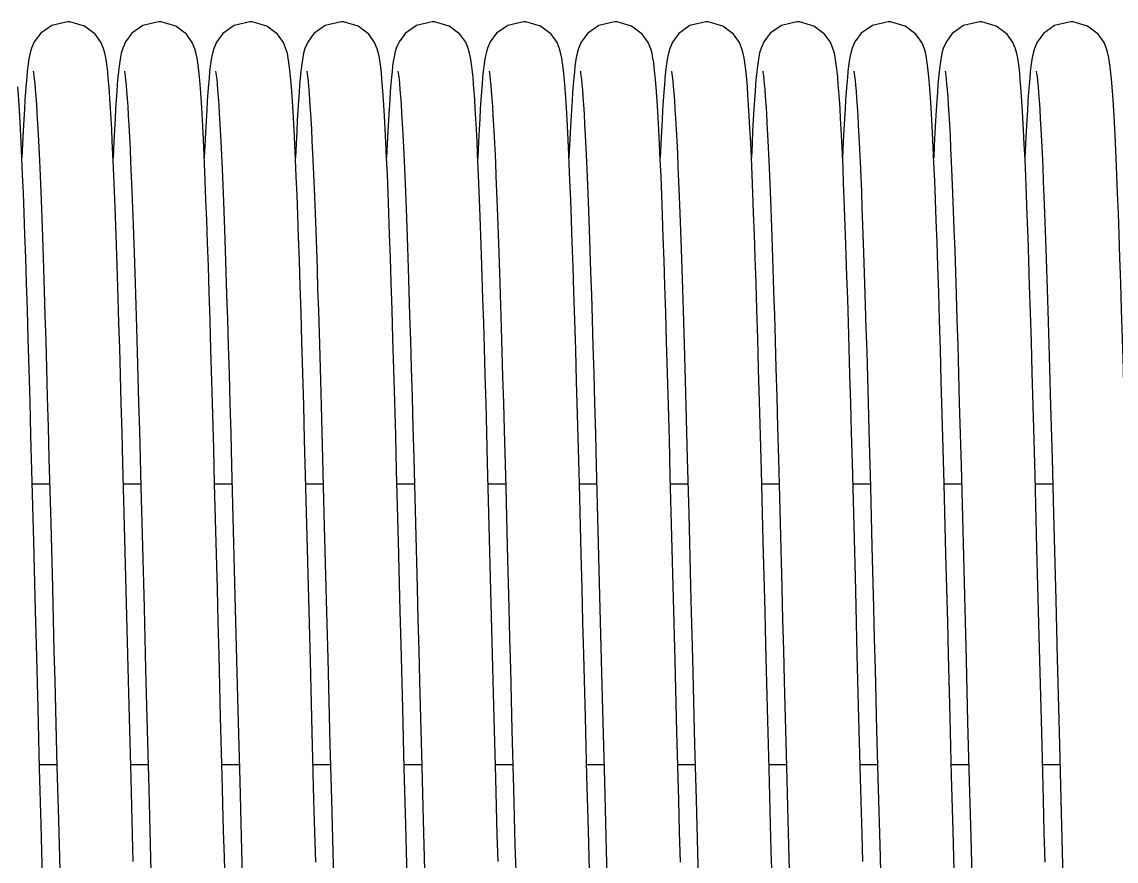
# Model space of a CAD drawing. Header units: millimetres. Extents: x 21899 to 38731, y -5425 to 3612.
# Drawn here: x 31577.5 to 31673.5, y -2732.6 to -2658.9 of the extents above; entities that cross this region are included whole.
import ezdxf

# ---------------------------------------------------------------- set-up
doc = ezdxf.new("R2010")
doc.units = ezdxf.units.MM

msp = doc.modelspace()

# ---------------------------------------------------------------- linework, layer by layer
at = {"color": 7, "linetype": 'Continuous'}
for p, q in [((31603.754, -2692.608), (31603.879, -2697.24)), ((31635.754, -2692.608), (31635.879, -2697.24)), ((31667.754, -2692.608), (31667.879, -2697.24)), ((31587.812, -2694.749), (31587.946, -2699.744)), ((31619.812, -2694.749), (31619.946, -2699.744)), ((31651.812, -2694.749), (31651.946, -2699.744)), ((31579.88, -2697.245), (31580.028, -2702.907)), ((31603.879, -2697.24), (31604.007, -2702.104)), ((31611.88, -2697.245), (31612.028, -2702.907)), ((31635.879, -2697.24), (31636.007, -2702.104)), ((31643.88, -2697.245), (31644.028, -2702.907)), ((31667.879, -2697.24), (31668.007, -2702.104)), ((31578.543, -2704.512), (31578.381, -2698.281)), ((31586.508, -2703.143), (31586.363, -2697.609)), ((31595.895, -2697.839), (31596.045, -2703.543)), ((31610.543, -2704.512), (31610.381, -2698.281)), ((31618.508, -2703.143), (31618.363, -2697.609)), ((31627.895, -2697.839), (31628.045, -2703.543)), ((31642.543, -2704.512), (31642.381, -2698.281)), ((31650.508, -2703.143), (31650.363, -2697.609)), ((31659.895, -2697.839), (31660.045, -2703.543)), ((31578.412, -2699.473), (31579.939, -2699.473)), ((31586.412, -2699.473), (31587.939, -2699.473)), ((31594.412, -2699.473), (31595.938, -2699.473)), ((31602.412, -2699.473), (31603.939, -2699.473)), ((31610.412, -2699.473), (31611.939, -2699.473)), ((31618.412, -2699.473), (31619.939, -2699.473)), ((31626.412, -2699.473), (31627.938, -2699.473)), ((31634.412, -2699.473), (31635.939, -2699.473)), ((31642.412, -2699.473), (31643.939, -2699.473)), ((31650.412, -2699.473), (31651.939, -2699.473)), ((31658.412, -2699.473), (31659.938, -2699.473)), ((31666.412, -2699.473), (31667.939, -2699.473)), ((31587.946, -2699.744), (31588.082, -2704.973)), ((31619.946, -2699.744), (31620.082, -2704.973)), ((31651.946, -2699.744), (31652.082, -2704.973)), ((31604.007, -2702.104), (31604.202, -2709.672)), ((31636.007, -2702.104), (31636.202, -2709.672)), ((31668.007, -2702.104), (31668.202, -2709.672)), ((31586.654, -2708.818), (31586.508, -2703.143)), ((31618.654, -2708.818), (31618.508, -2703.143)), ((31650.654, -2708.818), (31650.508, -2703.143)), ((31596.045, -2703.543), (31596.192, -2709.297)), ((31628.045, -2703.543), (31628.192, -2709.297)), ((31660.045, -2703.543), (31660.192, -2709.297)), ((31579.055, -2724.451), (31578.918, -2719.183)), ((31611.055, -2724.451), (31610.918, -2719.183)), ((31643.055, -2724.451), (31642.918, -2719.183)), ((31587.078, -2725.307), (31586.94, -2720.015)), ((31595.072, -2725.094), (31594.938, -2719.947)), ((31596.476, -2720.382), (31596.611, -2725.569)), ((31619.078, -2725.307), (31618.94, -2720.015)), ((31627.072, -2725.094), (31626.938, -2719.947)), ((31628.476, -2720.382), (31628.611, -2725.569)), ((31651.078, -2725.307), (31650.94, -2720.015)), ((31659.072, -2725.094), (31658.938, -2719.947)), ((31660.476, -2720.382), (31660.611, -2725.569)), ((31588.494, -2721.076), (31588.629, -2726.238)), ((31603.128, -2727.209), (31602.972, -2721.265)), ((31620.494, -2721.076), (31620.629, -2726.238)), ((31635.128, -2727.209), (31634.972, -2721.265)), ((31652.494, -2721.076), (31652.629, -2726.238)), ((31667.128, -2727.209), (31666.972, -2721.265)), ((31604.526, -2722.334), (31604.654, -2727.177)), ((31636.526, -2722.334), (31636.654, -2727.177)), ((31668.526, -2722.334), (31668.654, -2727.177)), ((31579.046, -2724.083), (31580.572, -2724.083)), ((31579.187, -2729.376), (31579.055, -2724.451)), ((31580.577, -2724.298), (31580.702, -2728.977)), ((31587.046, -2724.083), (31588.572, -2724.083)), ((31595.046, -2724.083), (31596.572, -2724.083)), ((31603.046, -2724.083), (31604.572, -2724.083)), ((31611.046, -2724.083), (31612.572, -2724.083)), ((31611.187, -2729.376), (31611.055, -2724.451)), ((31612.577, -2724.298), (31612.702, -2728.977)), ((31619.046, -2724.083), (31620.572, -2724.083)), ((31627.046, -2724.083), (31628.572, -2724.083)), ((31635.046, -2724.083), (31636.572, -2724.083)), ((31643.046, -2724.083), (31644.572, -2724.083)), ((31643.187, -2729.376), (31643.055, -2724.451)), ((31644.577, -2724.298), (31644.702, -2728.977)), ((31651.046, -2724.083), (31652.572, -2724.083)), ((31659.046, -2724.083), (31660.572, -2724.083)), ((31667.046, -2724.083), (31668.572, -2724.083)), ((31587.211, -2730.268), (31587.078, -2725.307)), ((31595.201, -2729.92), (31595.072, -2725.094)), ((31619.211, -2730.268), (31619.078, -2725.307)), ((31627.201, -2729.92), (31627.072, -2725.094)), ((31651.211, -2730.268), (31651.078, -2725.307)), ((31659.201, -2729.92), (31659.072, -2725.094)), ((31588.629, -2726.238), (31588.761, -2731.139)), ((31596.611, -2725.569), (31596.742, -2730.448)), ((31620.629, -2726.238), (31620.761, -2731.139)), ((31628.611, -2725.569), (31628.742, -2730.448)), ((31652.629, -2726.238), (31652.761, -2731.139)), ((31660.611, -2725.569), (31660.742, -2730.448)), ((31604.654, -2727.177), (31604.779, -2731.782)), ((31636.654, -2727.177), (31636.779, -2731.782)), ((31668.654, -2727.177), (31668.779, -2731.782)), ((31580.702, -2728.977), (31580.823, -2733.373)), ((31612.702, -2728.977), (31612.823, -2733.373)), ((31644.702, -2728.977), (31644.823, -2733.373))]:
    msp.add_line(p, q, dxfattribs=at)
for points in [[(31581.502, -2658.914), (31580.132, -2659.227), (31579.152, -2659.912), (31578.593, -2660.658), (31578.348, -2661.22), (31578.227, -2661.64), (31578.149, -2662.012), (31578.086, -2662.388), (31578.03, -2662.799), (31577.977, -2663.259), (31577.926, -2663.776), (31577.876, -2664.358), (31577.825, -2665.013)], [(31585.179, -2665.012), (31585.13, -2664.372), (31585.08, -2663.801), (31585.03, -2663.292), (31584.979, -2662.838), (31584.925, -2662.43), (31584.862, -2662.048), (31584.783, -2661.664), (31584.663, -2661.241), (31584.439, -2660.709), (31583.926, -2659.988), (31582.987, -2659.283), (31581.713, -2658.921), (31581.502, -2658.914)], [(31589.502, -2658.914), (31588.126, -2659.23), (31587.145, -2659.919), (31586.589, -2660.665), (31586.346, -2661.227), (31586.225, -2661.648), (31586.147, -2662.02), (31586.084, -2662.399), (31586.029, -2662.812), (31585.976, -2663.274), (31585.925, -2663.792), (31585.875, -2664.372), (31585.824, -2665.021)], [(31594.412, -2699.456), (31594.33, -2696.384), (31594.249, -2693.376), (31594.168, -2690.468), (31594.088, -2687.694), (31594.011, -2685.083), (31593.936, -2682.648), (31593.863, -2680.384), (31593.792, -2678.281), (31593.723, -2676.33), (31593.655, -2674.522), (31593.589, -2672.852), (31593.524, -2671.317), (31593.46, -2669.915), (31593.398, -2668.644), (31593.337, -2667.498), (31593.277, -2666.473), (31593.218, -2665.564), (31593.161, -2664.764), (31593.104, -2664.068), (31593.049, -2663.468), (31592.993, -2662.953), (31592.936, -2662.506), (31592.873, -2662.105), (31592.795, -2661.717), (31592.677, -2661.282), (31592.45, -2660.73), (31591.934, -2659.996), (31590.994, -2659.287), (31589.722, -2658.922), (31589.502, -2658.914)], [(31597.502, -2658.914), (31596.112, -2659.236), (31595.131, -2659.933), (31594.58, -2660.681), (31594.341, -2661.241), (31594.222, -2661.661), (31594.144, -2662.035), (31594.082, -2662.416), (31594.026, -2662.834), (31593.973, -2663.302), (31593.921, -2663.829), (31593.87, -2664.422), (31593.819, -2665.09)], [(31601.152, -2664.656), (31601.097, -2663.987), (31601.043, -2663.411), (31600.988, -2662.914), (31600.932, -2662.479), (31600.869, -2662.086), (31600.791, -2661.699), (31600.672, -2661.267), (31600.446, -2660.723), (31599.932, -2659.994), (31598.993, -2659.286), (31597.719, -2658.921), (31597.502, -2658.914)], [(31605.502, -2658.914), (31604.107, -2659.239), (31603.127, -2659.938), (31602.578, -2660.686), (31602.34, -2661.245), (31602.221, -2661.666), (31602.143, -2662.041), (31602.081, -2662.424), (31602.025, -2662.843), (31601.972, -2663.313), (31601.92, -2663.84), (31601.87, -2664.431), (31601.819, -2665.094)], [(31609.149, -2664.609), (31609.094, -2663.956), (31609.041, -2663.392), (31608.987, -2662.903), (31608.931, -2662.474), (31608.869, -2662.083), (31608.79, -2661.694), (31608.672, -2661.267), (31608.45, -2660.73), (31607.942, -2660.005), (31607.004, -2659.292), (31605.724, -2658.922), (31605.502, -2658.914)], [(31613.502, -2658.914), (31612.132, -2659.227), (31611.152, -2659.912), (31610.593, -2660.658), (31610.348, -2661.22), (31610.227, -2661.64), (31610.149, -2662.012), (31610.086, -2662.388), (31610.03, -2662.799), (31609.977, -2663.259), (31609.926, -2663.776), (31609.876, -2664.358), (31609.825, -2665.013)], [(31617.179, -2665.012), (31617.13, -2664.372), (31617.08, -2663.801), (31617.03, -2663.292), (31616.979, -2662.838), (31616.925, -2662.43), (31616.862, -2662.048), (31616.783, -2661.664), (31616.663, -2661.241), (31616.439, -2660.709), (31615.926, -2659.988), (31614.987, -2659.283), (31613.713, -2658.921), (31613.502, -2658.914)], [(31621.502, -2658.914), (31620.126, -2659.23), (31619.145, -2659.919), (31618.589, -2660.665), (31618.346, -2661.227), (31618.225, -2661.648), (31618.147, -2662.02), (31618.084, -2662.399), (31618.029, -2662.812), (31617.976, -2663.274), (31617.925, -2663.792), (31617.875, -2664.372), (31617.824, -2665.021)], [(31626.412, -2699.456), (31626.33, -2696.384), (31626.249, -2693.376), (31626.168, -2690.468), (31626.088, -2687.694), (31626.011, -2685.083), (31625.936, -2682.648), (31625.863, -2680.384), (31625.792, -2678.281), (31625.723, -2676.33), (31625.655, -2674.522), (31625.589, -2672.852), (31625.524, -2671.317), (31625.46, -2669.915), (31625.398, -2668.644), (31625.337, -2667.498), (31625.277, -2666.473), (31625.218, -2665.564), (31625.161, -2664.764), (31625.104, -2664.068), (31625.049, -2663.468), (31624.993, -2662.953), (31624.936, -2662.506), (31624.873, -2662.105), (31624.795, -2661.717), (31624.677, -2661.282), (31624.45, -2660.73), (31623.934, -2659.996), (31622.994, -2659.287), (31621.722, -2658.922), (31621.502, -2658.914)], [(31629.502, -2658.914), (31628.112, -2659.236), (31627.131, -2659.933), (31626.58, -2660.681), (31626.341, -2661.241), (31626.222, -2661.661), (31626.144, -2662.035), (31626.082, -2662.416), (31626.026, -2662.834), (31625.973, -2663.302), (31625.921, -2663.829), (31625.87, -2664.422), (31625.819, -2665.09)], [(31633.152, -2664.656), (31633.097, -2663.987), (31633.043, -2663.411), (31632.988, -2662.914), (31632.932, -2662.479), (31632.869, -2662.086), (31632.791, -2661.699), (31632.672, -2661.267), (31632.446, -2660.723), (31631.932, -2659.994), (31630.993, -2659.286), (31629.719, -2658.921), (31629.502, -2658.914)], [(31637.502, -2658.914), (31636.107, -2659.239), (31635.127, -2659.938), (31634.578, -2660.686), (31634.34, -2661.245), (31634.221, -2661.666), (31634.143, -2662.041), (31634.081, -2662.424), (31634.025, -2662.843), (31633.972, -2663.313), (31633.92, -2663.84), (31633.87, -2664.431), (31633.819, -2665.094)], [(31641.149, -2664.609), (31641.094, -2663.956), (31641.041, -2663.392), (31640.987, -2662.903), (31640.931, -2662.474), (31640.869, -2662.083), (31640.79, -2661.694), (31640.672, -2661.267), (31640.45, -2660.73), (31639.942, -2660.005), (31639.004, -2659.292), (31637.724, -2658.922), (31637.502, -2658.914)], [(31645.502, -2658.914), (31644.132, -2659.227), (31643.152, -2659.912), (31642.593, -2660.658), (31642.348, -2661.22), (31642.227, -2661.64), (31642.149, -2662.012), (31642.086, -2662.388), (31642.03, -2662.799), (31641.977, -2663.259), (31641.926, -2663.776), (31641.876, -2664.358), (31641.825, -2665.013)], [(31649.179, -2665.012), (31649.13, -2664.372), (31649.08, -2663.801), (31649.03, -2663.292), (31648.979, -2662.838), (31648.925, -2662.43), (31648.862, -2662.048), (31648.783, -2661.664), (31648.663, -2661.241), (31648.439, -2660.709), (31647.926, -2659.988), (31646.987, -2659.283), (31645.713, -2658.921), (31645.502, -2658.914)], [(31653.502, -2658.914), (31652.126, -2659.23), (31651.145, -2659.919), (31650.589, -2660.665), (31650.346, -2661.227), (31650.225, -2661.648), (31650.147, -2662.02), (31650.084, -2662.399), (31650.029, -2662.812), (31649.976, -2663.274), (31649.925, -2663.792), (31649.875, -2664.372), (31649.824, -2665.021)], [(31658.412, -2699.456), (31658.33, -2696.384), (31658.249, -2693.376), (31658.168, -2690.468), (31658.088, -2687.694), (31658.011, -2685.083), (31657.936, -2682.648), (31657.863, -2680.384), (31657.792, -2678.281), (31657.723, -2676.33), (31657.655, -2674.522), (31657.589, -2672.852), (31657.524, -2671.317), (31657.46, -2669.915), (31657.398, -2668.644), (31657.337, -2667.498), (31657.277, -2666.473), (31657.218, -2665.564), (31657.161, -2664.764), (31657.104, -2664.068), (31657.049, -2663.468), (31656.993, -2662.953), (31656.936, -2662.506), (31656.873, -2662.105), (31656.795, -2661.717), (31656.677, -2661.282), (31656.45, -2660.73), (31655.934, -2659.996), (31654.994, -2659.287), (31653.722, -2658.922), (31653.502, -2658.914)], [(31661.502, -2658.914), (31660.112, -2659.236), (31659.131, -2659.933), (31658.58, -2660.681), (31658.341, -2661.241), (31658.222, -2661.661), (31658.144, -2662.035), (31658.082, -2662.416), (31658.026, -2662.834), (31657.973, -2663.302), (31657.921, -2663.829), (31657.87, -2664.422), (31657.819, -2665.09)], [(31665.152, -2664.656), (31665.097, -2663.987), (31665.043, -2663.411), (31664.988, -2662.914), (31664.932, -2662.479), (31664.869, -2662.086), (31664.791, -2661.699), (31664.672, -2661.267), (31664.446, -2660.723), (31663.932, -2659.994), (31662.993, -2659.286), (31661.719, -2658.921), (31661.502, -2658.914)], [(31669.502, -2658.914), (31668.107, -2659.239), (31667.127, -2659.938), (31666.578, -2660.686), (31666.34, -2661.245), (31666.221, -2661.666), (31666.143, -2662.041), (31666.081, -2662.424), (31666.025, -2662.843), (31665.972, -2663.313), (31665.92, -2663.84), (31665.87, -2664.431), (31665.819, -2665.094)], [(31673.149, -2664.609), (31673.094, -2663.956), (31673.041, -2663.392), (31672.987, -2662.903), (31672.931, -2662.474), (31672.869, -2662.083), (31672.79, -2661.694), (31672.672, -2661.267), (31672.45, -2660.73), (31671.942, -2660.005), (31671.004, -2659.292), (31669.724, -2658.922), (31669.502, -2658.914)], [(31578.497, -2663.249), (31578.498, -2663.255), (31578.52, -2663.387), (31578.552, -2663.619), (31578.59, -2663.943), (31578.631, -2664.356), (31578.675, -2664.86), (31578.722, -2665.455), (31578.771, -2666.145), (31578.821, -2666.932), (31578.873, -2667.82), (31578.926, -2668.81), (31578.981, -2669.903), (31579.036, -2671.102), (31579.093, -2672.407), (31579.151, -2673.818), (31579.21, -2675.335), (31579.27, -2676.958), (31579.331, -2678.693), (31579.393, -2680.548), (31579.457, -2682.528), (31579.523, -2684.643), (31579.591, -2686.898), (31579.66, -2689.301), (31579.732, -2691.841), (31579.805, -2694.497), (31579.88, -2697.245)], [(31586.496, -2663.244), (31586.5, -2663.265), (31586.525, -2663.419), (31586.559, -2663.679), (31586.599, -2664.033), (31586.642, -2664.478), (31586.688, -2665.01), (31586.735, -2665.63), (31586.783, -2666.339), (31586.833, -2667.136), (31586.884, -2668.023), (31586.936, -2668.999), (31586.988, -2670.066), (31587.042, -2671.224), (31587.096, -2672.472), (31587.151, -2673.809), (31587.206, -2675.236), (31587.262, -2676.755), (31587.319, -2678.367), (31587.377, -2680.074), (31587.436, -2681.876), (31587.496, -2683.776), (31587.557, -2685.775), (31587.619, -2687.873), (31587.682, -2690.071), (31587.747, -2692.365), (31587.812, -2694.749)], [(31594.497, -2663.247), (31594.498, -2663.257), (31594.521, -2663.392), (31594.553, -2663.628), (31594.591, -2663.957), (31594.633, -2664.376), (31594.677, -2664.885), (31594.724, -2665.487), (31594.773, -2666.185), (31594.824, -2666.981), (31594.876, -2667.879), (31594.93, -2668.881), (31594.985, -2669.988), (31595.041, -2671.204), (31595.098, -2672.529), (31595.157, -2673.963), (31595.216, -2675.507), (31595.277, -2677.164), (31595.339, -2678.939), (31595.403, -2680.84), (31595.468, -2682.871), (31595.535, -2685.04), (31595.604, -2687.352), (31595.675, -2689.805), (31595.747, -2692.383), (31595.821, -2695.068), (31595.895, -2697.839)], [(31602.496, -2663.244), (31602.5, -2663.268), (31602.527, -2663.432), (31602.563, -2663.712), (31602.606, -2664.096), (31602.651, -2664.579), (31602.699, -2665.156), (31602.748, -2665.822), (31602.799, -2666.576), (31602.85, -2667.416), (31602.901, -2668.342), (31602.954, -2669.354), (31603.007, -2670.453), (31603.06, -2671.639), (31603.114, -2672.911), (31603.169, -2674.271), (31603.224, -2675.718), (31603.28, -2677.253), (31603.337, -2678.875), (31603.394, -2680.583), (31603.452, -2682.378), (31603.511, -2684.258), (31603.571, -2686.222), (31603.631, -2688.27), (31603.692, -2690.399), (31603.754, -2692.608)], [(31610.497, -2663.249), (31610.498, -2663.255), (31610.52, -2663.387), (31610.552, -2663.619), (31610.59, -2663.943), (31610.631, -2664.356), (31610.675, -2664.86), (31610.722, -2665.455), (31610.771, -2666.145), (31610.821, -2666.932), (31610.873, -2667.82), (31610.926, -2668.81), (31610.981, -2669.903), (31611.036, -2671.102), (31611.093, -2672.407), (31611.151, -2673.818), (31611.21, -2675.335), (31611.27, -2676.958), (31611.331, -2678.693), (31611.393, -2680.548), (31611.457, -2682.528), (31611.523, -2684.643), (31611.591, -2686.898), (31611.66, -2689.301), (31611.732, -2691.841), (31611.805, -2694.497), (31611.88, -2697.245)], [(31618.496, -2663.244), (31618.5, -2663.265), (31618.525, -2663.419), (31618.559, -2663.679), (31618.599, -2664.033), (31618.642, -2664.478), (31618.688, -2665.01), (31618.735, -2665.63), (31618.783, -2666.339), (31618.833, -2667.136), (31618.884, -2668.023), (31618.936, -2668.999), (31618.988, -2670.066), (31619.042, -2671.224), (31619.096, -2672.472), (31619.151, -2673.809), (31619.206, -2675.236), (31619.262, -2676.755), (31619.319, -2678.367), (31619.377, -2680.074), (31619.436, -2681.876), (31619.496, -2683.776), (31619.557, -2685.775), (31619.619, -2687.873), (31619.682, -2690.071), (31619.747, -2692.365), (31619.812, -2694.749)], [(31626.497, -2663.247), (31626.498, -2663.257), (31626.521, -2663.392), (31626.553, -2663.628), (31626.591, -2663.957), (31626.633, -2664.376), (31626.677, -2664.885), (31626.724, -2665.487), (31626.773, -2666.185), (31626.824, -2666.981), (31626.876, -2667.879), (31626.93, -2668.881), (31626.985, -2669.988), (31627.041, -2671.204), (31627.098, -2672.529), (31627.157, -2673.963), (31627.216, -2675.507), (31627.277, -2677.164), (31627.339, -2678.939), (31627.403, -2680.84), (31627.468, -2682.871), (31627.535, -2685.04), (31627.604, -2687.352), (31627.675, -2689.805), (31627.747, -2692.383), (31627.821, -2695.068), (31627.895, -2697.839)], [(31634.496, -2663.244), (31634.5, -2663.268), (31634.527, -2663.432), (31634.563, -2663.712), (31634.606, -2664.096), (31634.651, -2664.579), (31634.699, -2665.156), (31634.748, -2665.822), (31634.799, -2666.576), (31634.85, -2667.416), (31634.901, -2668.342), (31634.954, -2669.354), (31635.007, -2670.453), (31635.06, -2671.639), (31635.114, -2672.911), (31635.169, -2674.271), (31635.224, -2675.718), (31635.28, -2677.253), (31635.337, -2678.875), (31635.394, -2680.583), (31635.452, -2682.378), (31635.511, -2684.258), (31635.571, -2686.222), (31635.631, -2688.27), (31635.692, -2690.399), (31635.754, -2692.608)], [(31642.497, -2663.249), (31642.498, -2663.255), (31642.52, -2663.387), (31642.552, -2663.619), (31642.59, -2663.943), (31642.631, -2664.356), (31642.675, -2664.86), (31642.722, -2665.455), (31642.771, -2666.145), (31642.821, -2666.932), (31642.873, -2667.82), (31642.926, -2668.81), (31642.981, -2669.903), (31643.036, -2671.102), (31643.093, -2672.407), (31643.151, -2673.818), (31643.21, -2675.335), (31643.27, -2676.958), (31643.331, -2678.693), (31643.393, -2680.548), (31643.457, -2682.528), (31643.523, -2684.643), (31643.591, -2686.898), (31643.66, -2689.301), (31643.732, -2691.841), (31643.805, -2694.497), (31643.88, -2697.245)], [(31650.496, -2663.244), (31650.5, -2663.265), (31650.525, -2663.419), (31650.559, -2663.679), (31650.599, -2664.033), (31650.642, -2664.478), (31650.688, -2665.01), (31650.735, -2665.63), (31650.783, -2666.339), (31650.833, -2667.136), (31650.884, -2668.023), (31650.936, -2668.999), (31650.988, -2670.066), (31651.042, -2671.224), (31651.096, -2672.472), (31651.151, -2673.809), (31651.206, -2675.236), (31651.262, -2676.755), (31651.319, -2678.367), (31651.377, -2680.074), (31651.436, -2681.876), (31651.496, -2683.776), (31651.557, -2685.775), (31651.619, -2687.873), (31651.682, -2690.071), (31651.747, -2692.365), (31651.812, -2694.749)], [(31658.497, -2663.247), (31658.498, -2663.257), (31658.521, -2663.392), (31658.553, -2663.628), (31658.591, -2663.957), (31658.633, -2664.376), (31658.677, -2664.885), (31658.724, -2665.487), (31658.773, -2666.185), (31658.824, -2666.981), (31658.876, -2667.879), (31658.93, -2668.881), (31658.985, -2669.988), (31659.041, -2671.204), (31659.098, -2672.529), (31659.157, -2673.963), (31659.216, -2675.507), (31659.277, -2677.164), (31659.339, -2678.939), (31659.403, -2680.84), (31659.468, -2682.871), (31659.535, -2685.04), (31659.604, -2687.352), (31659.675, -2689.805), (31659.747, -2692.383), (31659.821, -2695.068), (31659.895, -2697.839)], [(31666.496, -2663.244), (31666.5, -2663.268), (31666.527, -2663.432), (31666.563, -2663.712), (31666.606, -2664.096), (31666.651, -2664.579), (31666.699, -2665.156), (31666.748, -2665.822), (31666.799, -2666.576), (31666.85, -2667.416), (31666.901, -2668.342), (31666.954, -2669.354), (31667.007, -2670.453), (31667.06, -2671.639), (31667.114, -2672.911), (31667.169, -2674.271), (31667.224, -2675.718), (31667.28, -2677.253), (31667.337, -2678.875), (31667.394, -2680.583), (31667.452, -2682.378), (31667.511, -2684.258), (31667.571, -2686.222), (31667.631, -2688.27), (31667.692, -2690.399), (31667.754, -2692.608)], [(31578.381, -2698.281), (31578.299, -2695.22), (31578.218, -2692.248), (31578.137, -2689.397), (31578.059, -2686.699), (31577.983, -2684.174), (31577.909, -2681.818), (31577.838, -2679.624), (31577.768, -2677.585), (31577.699, -2675.693), (31577.633, -2673.941), (31577.567, -2672.327), (31577.503, -2670.849), (31577.441, -2669.503), (31577.379, -2668.287), (31577.32, -2667.195), (31577.261, -2666.221), (31577.204, -2665.361), (31577.149, -2664.609)], [(31602.392, -2698.717), (31602.309, -2695.597), (31602.227, -2692.585), (31602.146, -2689.709), (31602.068, -2686.989), (31601.991, -2684.441), (31601.917, -2682.065), (31601.845, -2679.854), (31601.775, -2677.799), (31601.707, -2675.892), (31601.64, -2674.126), (31601.574, -2672.496), (31601.51, -2671.001), (31601.447, -2669.638), (31601.385, -2668.403), (31601.325, -2667.293), (31601.266, -2666.303), (31601.209, -2665.425), (31601.152, -2664.656)], [(31610.381, -2698.281), (31610.299, -2695.22), (31610.218, -2692.248), (31610.137, -2689.397), (31610.059, -2686.699), (31609.983, -2684.174), (31609.909, -2681.818), (31609.838, -2679.624), (31609.768, -2677.585), (31609.699, -2675.693), (31609.633, -2673.941), (31609.567, -2672.327), (31609.503, -2670.849), (31609.441, -2669.503), (31609.379, -2668.287), (31609.32, -2667.195), (31609.261, -2666.221), (31609.204, -2665.361), (31609.149, -2664.609)], [(31634.392, -2698.717), (31634.309, -2695.597), (31634.227, -2692.585), (31634.146, -2689.709), (31634.068, -2686.989), (31633.991, -2684.441), (31633.917, -2682.065), (31633.845, -2679.854), (31633.775, -2677.799), (31633.707, -2675.892), (31633.64, -2674.126), (31633.574, -2672.496), (31633.51, -2671.001), (31633.447, -2669.638), (31633.385, -2668.403), (31633.325, -2667.293), (31633.266, -2666.303), (31633.209, -2665.425), (31633.152, -2664.656)], [(31642.381, -2698.281), (31642.299, -2695.22), (31642.218, -2692.248), (31642.137, -2689.397), (31642.059, -2686.699), (31641.983, -2684.174), (31641.909, -2681.818), (31641.838, -2679.624), (31641.768, -2677.585), (31641.699, -2675.693), (31641.633, -2673.941), (31641.567, -2672.327), (31641.503, -2670.849), (31641.441, -2669.503), (31641.379, -2668.287), (31641.32, -2667.195), (31641.261, -2666.221), (31641.204, -2665.361), (31641.149, -2664.609)], [(31666.392, -2698.717), (31666.309, -2695.597), (31666.227, -2692.585), (31666.146, -2689.709), (31666.068, -2686.989), (31665.991, -2684.441), (31665.917, -2682.065), (31665.845, -2679.854), (31665.775, -2677.799), (31665.707, -2675.892), (31665.64, -2674.126), (31665.574, -2672.496), (31665.51, -2671.001), (31665.447, -2669.638), (31665.385, -2668.403), (31665.325, -2667.293), (31665.266, -2666.303), (31665.209, -2665.425), (31665.152, -2664.656)], [(31674.381, -2698.281), (31674.299, -2695.22), (31674.218, -2692.248), (31674.137, -2689.397), (31674.059, -2686.699), (31673.983, -2684.174), (31673.909, -2681.818), (31673.838, -2679.624), (31673.768, -2677.585), (31673.699, -2675.693), (31673.633, -2673.941), (31673.567, -2672.327), (31673.503, -2670.849), (31673.441, -2669.503), (31673.379, -2668.287), (31673.32, -2667.195), (31673.261, -2666.221), (31673.204, -2665.361), (31673.149, -2664.609)], [(31577.825, -2665.013), (31577.774, -2665.749), (31577.721, -2666.572), (31577.668, -2667.488), (31577.614, -2668.505), (31577.558, -2669.628), (31577.502, -2670.829)], [(31586.363, -2697.609), (31586.291, -2694.944), (31586.221, -2692.368), (31586.152, -2689.897), (31586.084, -2687.546), (31586.018, -2685.321), (31585.954, -2683.224), (31585.891, -2681.248), (31585.83, -2679.392), (31585.77, -2677.649), (31585.711, -2676.016), (31585.654, -2674.488), (31585.598, -2673.063), (31585.542, -2671.739), (31585.488, -2670.511), (31585.434, -2669.378), (31585.382, -2668.336), (31585.33, -2667.382), (31585.279, -2666.513), (31585.229, -2665.724), (31585.179, -2665.012)], [(31585.824, -2665.021), (31585.774, -2665.743), (31585.723, -2666.543), (31585.672, -2667.424), (31585.62, -2668.39), (31585.567, -2669.442), (31585.502, -2670.835)], [(31593.819, -2665.09), (31593.768, -2665.839), (31593.715, -2666.676), (31593.662, -2667.606), (31593.607, -2668.636), (31593.551, -2669.772), (31593.502, -2670.836)], [(31601.819, -2665.094), (31601.768, -2665.832), (31601.717, -2666.649), (31601.665, -2667.55), (31601.612, -2668.536), (31601.559, -2669.612), (31601.502, -2670.832)], [(31609.825, -2665.013), (31609.774, -2665.749), (31609.721, -2666.572), (31609.668, -2667.488), (31609.614, -2668.505), (31609.558, -2669.628), (31609.502, -2670.829)], [(31618.363, -2697.609), (31618.291, -2694.944), (31618.221, -2692.368), (31618.152, -2689.897), (31618.084, -2687.546), (31618.018, -2685.321), (31617.954, -2683.224), (31617.891, -2681.248), (31617.83, -2679.392), (31617.77, -2677.649), (31617.711, -2676.016), (31617.654, -2674.488), (31617.598, -2673.063), (31617.542, -2671.739), (31617.488, -2670.511), (31617.434, -2669.378), (31617.382, -2668.336), (31617.33, -2667.382), (31617.279, -2666.513), (31617.229, -2665.724), (31617.179, -2665.012)], [(31617.824, -2665.021), (31617.774, -2665.743), (31617.723, -2666.543), (31617.672, -2667.424), (31617.62, -2668.39), (31617.567, -2669.442), (31617.502, -2670.835)], [(31625.819, -2665.09), (31625.768, -2665.839), (31625.715, -2666.676), (31625.662, -2667.606), (31625.607, -2668.636), (31625.551, -2669.772), (31625.502, -2670.836)], [(31633.819, -2665.094), (31633.768, -2665.832), (31633.717, -2666.649), (31633.665, -2667.55), (31633.612, -2668.536), (31633.559, -2669.612), (31633.502, -2670.832)], [(31641.825, -2665.013), (31641.774, -2665.749), (31641.721, -2666.572), (31641.668, -2667.488), (31641.614, -2668.505), (31641.558, -2669.628), (31641.502, -2670.829)], [(31650.363, -2697.609), (31650.291, -2694.944), (31650.221, -2692.368), (31650.152, -2689.897), (31650.084, -2687.546), (31650.018, -2685.321), (31649.954, -2683.224), (31649.891, -2681.248), (31649.83, -2679.392), (31649.77, -2677.649), (31649.711, -2676.016), (31649.654, -2674.488), (31649.598, -2673.063), (31649.542, -2671.739), (31649.488, -2670.511), (31649.434, -2669.378), (31649.382, -2668.336), (31649.33, -2667.382), (31649.279, -2666.513), (31649.229, -2665.724), (31649.179, -2665.012)], [(31649.824, -2665.021), (31649.774, -2665.743), (31649.723, -2666.543), (31649.672, -2667.424), (31649.62, -2668.39), (31649.567, -2669.442), (31649.502, -2670.835)], [(31657.819, -2665.09), (31657.768, -2665.839), (31657.715, -2666.676), (31657.662, -2667.606), (31657.607, -2668.636), (31657.551, -2669.772), (31657.502, -2670.836)], [(31665.819, -2665.094), (31665.768, -2665.832), (31665.717, -2666.649), (31665.665, -2667.55), (31665.612, -2668.536), (31665.559, -2669.612), (31665.502, -2670.832)], [(31594.938, -2719.947), (31594.798, -2714.467), (31594.725, -2711.602), (31594.65, -2708.656), (31594.572, -2705.632), (31594.412, -2699.456)], [(31602.644, -2708.452), (31602.56, -2705.175), (31602.392, -2698.717)], [(31626.938, -2719.947), (31626.798, -2714.467), (31626.725, -2711.602), (31626.65, -2708.656), (31626.572, -2705.632), (31626.412, -2699.456)], [(31634.644, -2708.452), (31634.56, -2705.175), (31634.392, -2698.717)], [(31658.938, -2719.947), (31658.798, -2714.467), (31658.725, -2711.602), (31658.65, -2708.656), (31658.572, -2705.632), (31658.412, -2699.456)], [(31666.644, -2708.452), (31666.56, -2705.175), (31666.392, -2698.717)], [(31580.028, -2702.907), (31580.174, -2708.595), (31580.245, -2711.376), (31580.315, -2714.096), (31580.382, -2716.75), (31580.577, -2724.298)], [(31612.028, -2702.907), (31612.174, -2708.595), (31612.245, -2711.376), (31612.315, -2714.096), (31612.382, -2716.75), (31612.577, -2724.298)], [(31644.028, -2702.907), (31644.174, -2708.595), (31644.245, -2711.376), (31644.315, -2714.096), (31644.382, -2716.75), (31644.577, -2724.298)], [(31578.918, -2719.183), (31578.775, -2713.564), (31578.7, -2710.624), (31578.543, -2704.512)], [(31588.082, -2704.973), (31588.219, -2710.341), (31588.288, -2713.044), (31588.357, -2715.743), (31588.494, -2721.076)], [(31610.918, -2719.183), (31610.775, -2713.564), (31610.7, -2710.624), (31610.543, -2704.512)], [(31620.082, -2704.973), (31620.219, -2710.341), (31620.288, -2713.044), (31620.357, -2715.743), (31620.494, -2721.076)], [(31642.918, -2719.183), (31642.775, -2713.564), (31642.7, -2710.624), (31642.543, -2704.512)], [(31652.082, -2704.973), (31652.219, -2710.341), (31652.288, -2713.044), (31652.357, -2715.743), (31652.494, -2721.076)], [(31586.94, -2720.015), (31586.798, -2714.483), (31586.654, -2708.818)], [(31602.972, -2721.265), (31602.81, -2714.96), (31602.644, -2708.452)], [(31618.94, -2720.015), (31618.798, -2714.483), (31618.654, -2708.818)], [(31634.972, -2721.265), (31634.81, -2714.96), (31634.644, -2708.452)], [(31650.94, -2720.015), (31650.798, -2714.483), (31650.654, -2708.818)], [(31666.972, -2721.265), (31666.81, -2714.96), (31666.644, -2708.452)], [(31596.192, -2709.297), (31596.336, -2714.937), (31596.476, -2720.382)], [(31604.202, -2709.672), (31604.332, -2714.782), (31604.526, -2722.334)], [(31628.192, -2709.297), (31628.336, -2714.937), (31628.476, -2720.382)], [(31636.202, -2709.672), (31636.332, -2714.782), (31636.526, -2722.334)], [(31660.192, -2709.297), (31660.336, -2714.937), (31660.476, -2720.382)], [(31668.202, -2709.672), (31668.332, -2714.782), (31668.526, -2722.334)], [(31603.277, -2732.668), (31603.204, -2730.005), (31603.128, -2727.209)], [(31635.277, -2732.668), (31635.204, -2730.005), (31635.128, -2727.209)], [(31667.277, -2732.668), (31667.204, -2730.005), (31667.128, -2727.209)], [(31579.314, -2733.971), (31579.251, -2731.716), (31579.187, -2729.376)], [(31595.327, -2734.427), (31595.265, -2732.216), (31595.201, -2729.92)], [(31611.314, -2733.971), (31611.251, -2731.716), (31611.187, -2729.376)], [(31627.327, -2734.427), (31627.265, -2732.216), (31627.201, -2729.92)], [(31643.314, -2733.971), (31643.251, -2731.716), (31643.187, -2729.376)], [(31659.327, -2734.427), (31659.265, -2732.216), (31659.201, -2729.92)], [(31587.275, -2732.6), (31587.211, -2730.268)], [(31588.761, -2731.139), (31588.826, -2733.471), (31588.89, -2735.718), (31588.953, -2737.877), (31589.015, -2739.946), (31589.076, -2741.922), (31589.137, -2743.805), (31589.197, -2745.592), (31589.256, -2747.283), (31589.314, -2748.879), (31589.372, -2750.379), (31589.428, -2751.783), (31589.484, -2753.093), (31589.539, -2754.309), (31589.594, -2755.433), (31589.648, -2756.466), (31589.701, -2757.412), (31589.754, -2758.272), (31589.806, -2759.049), (31589.858, -2759.747)], [(31596.742, -2730.448), (31596.806, -2732.761), (31596.869, -2734.986), (31596.931, -2737.122), (31596.991, -2739.168), (31597.051, -2741.123), (31597.111, -2742.988), (31597.169, -2744.762), (31597.226, -2746.445), (31597.283, -2748.039), (31597.339, -2749.544), (31597.395, -2750.96), (31597.449, -2752.288), (31597.504, -2753.528), (31597.557, -2754.681), (31597.61, -2755.748), (31597.662, -2756.731), (31597.714, -2757.632), (31597.765, -2758.452), (31597.816, -2759.195)], [(31619.275, -2732.6), (31619.211, -2730.268)], [(31620.761, -2731.139), (31620.826, -2733.471), (31620.89, -2735.718), (31620.953, -2737.877), (31621.015, -2739.946), (31621.076, -2741.922), (31621.137, -2743.805), (31621.197, -2745.592), (31621.256, -2747.283), (31621.314, -2748.879), (31621.372, -2750.379), (31621.428, -2751.783), (31621.484, -2753.093), (31621.539, -2754.309), (31621.594, -2755.433), (31621.648, -2756.466), (31621.701, -2757.412), (31621.754, -2758.272), (31621.806, -2759.049), (31621.858, -2759.747)], [(31628.742, -2730.448), (31628.806, -2732.761), (31628.869, -2734.986), (31628.931, -2737.122), (31628.991, -2739.168), (31629.051, -2741.123), (31629.111, -2742.988), (31629.169, -2744.762), (31629.226, -2746.445), (31629.283, -2748.039), (31629.339, -2749.544), (31629.395, -2750.96), (31629.449, -2752.288), (31629.504, -2753.528), (31629.557, -2754.681), (31629.61, -2755.748), (31629.662, -2756.731), (31629.714, -2757.632), (31629.765, -2758.452), (31629.816, -2759.195)], [(31651.275, -2732.6), (31651.211, -2730.268)], [(31652.761, -2731.139), (31652.826, -2733.471), (31652.89, -2735.718), (31652.953, -2737.877), (31653.015, -2739.946), (31653.076, -2741.922), (31653.137, -2743.805), (31653.197, -2745.592), (31653.256, -2747.283), (31653.314, -2748.879), (31653.372, -2750.379), (31653.428, -2751.783), (31653.484, -2753.093), (31653.539, -2754.309), (31653.594, -2755.433), (31653.648, -2756.466), (31653.701, -2757.412), (31653.754, -2758.272), (31653.806, -2759.049), (31653.858, -2759.747)], [(31660.742, -2730.448), (31660.806, -2732.761), (31660.869, -2734.986), (31660.931, -2737.122), (31660.991, -2739.168), (31661.051, -2741.123), (31661.111, -2742.988), (31661.169, -2744.762), (31661.226, -2746.445), (31661.283, -2748.039), (31661.339, -2749.544), (31661.395, -2750.96), (31661.449, -2752.288), (31661.504, -2753.528), (31661.557, -2754.681), (31661.61, -2755.748), (31661.662, -2756.731), (31661.714, -2757.632), (31661.765, -2758.452), (31661.816, -2759.195)], [(31604.779, -2731.782), (31604.84, -2733.978), (31604.901, -2736.097), (31604.961, -2738.138), (31605.02, -2740.097), (31605.078, -2741.973), (31605.136, -2743.764), (31605.193, -2745.469), (31605.249, -2747.086), (31605.304, -2748.617), (31605.359, -2750.06), (31605.413, -2751.417), (31605.466, -2752.687), (31605.519, -2753.873), (31605.571, -2754.976), (31605.623, -2755.997), (31605.674, -2756.938), (31605.724, -2757.801), (31605.774, -2758.588), (31605.824, -2759.303)], [(31636.779, -2731.782), (31636.84, -2733.978), (31636.901, -2736.097), (31636.961, -2738.138), (31637.02, -2740.097), (31637.078, -2741.973), (31637.136, -2743.764), (31637.193, -2745.469), (31637.249, -2747.086), (31637.304, -2748.617), (31637.359, -2750.06), (31637.413, -2751.417), (31637.466, -2752.687), (31637.519, -2753.873), (31637.571, -2754.976), (31637.623, -2755.997), (31637.674, -2756.938), (31637.724, -2757.801), (31637.774, -2758.588), (31637.824, -2759.303)], [(31668.779, -2731.782), (31668.84, -2733.978), (31668.901, -2736.097), (31668.961, -2738.138), (31669.02, -2740.097), (31669.078, -2741.973), (31669.136, -2743.764), (31669.193, -2745.469), (31669.249, -2747.086), (31669.304, -2748.617), (31669.359, -2750.06), (31669.413, -2751.417), (31669.466, -2752.687), (31669.519, -2753.873), (31669.571, -2754.976), (31669.623, -2755.997), (31669.674, -2756.938), (31669.724, -2757.801), (31669.774, -2758.588), (31669.824, -2759.303)]]:
    msp.add_lwpolyline(points, dxfattribs=at)

doc.saveas('drawing.dxf')
